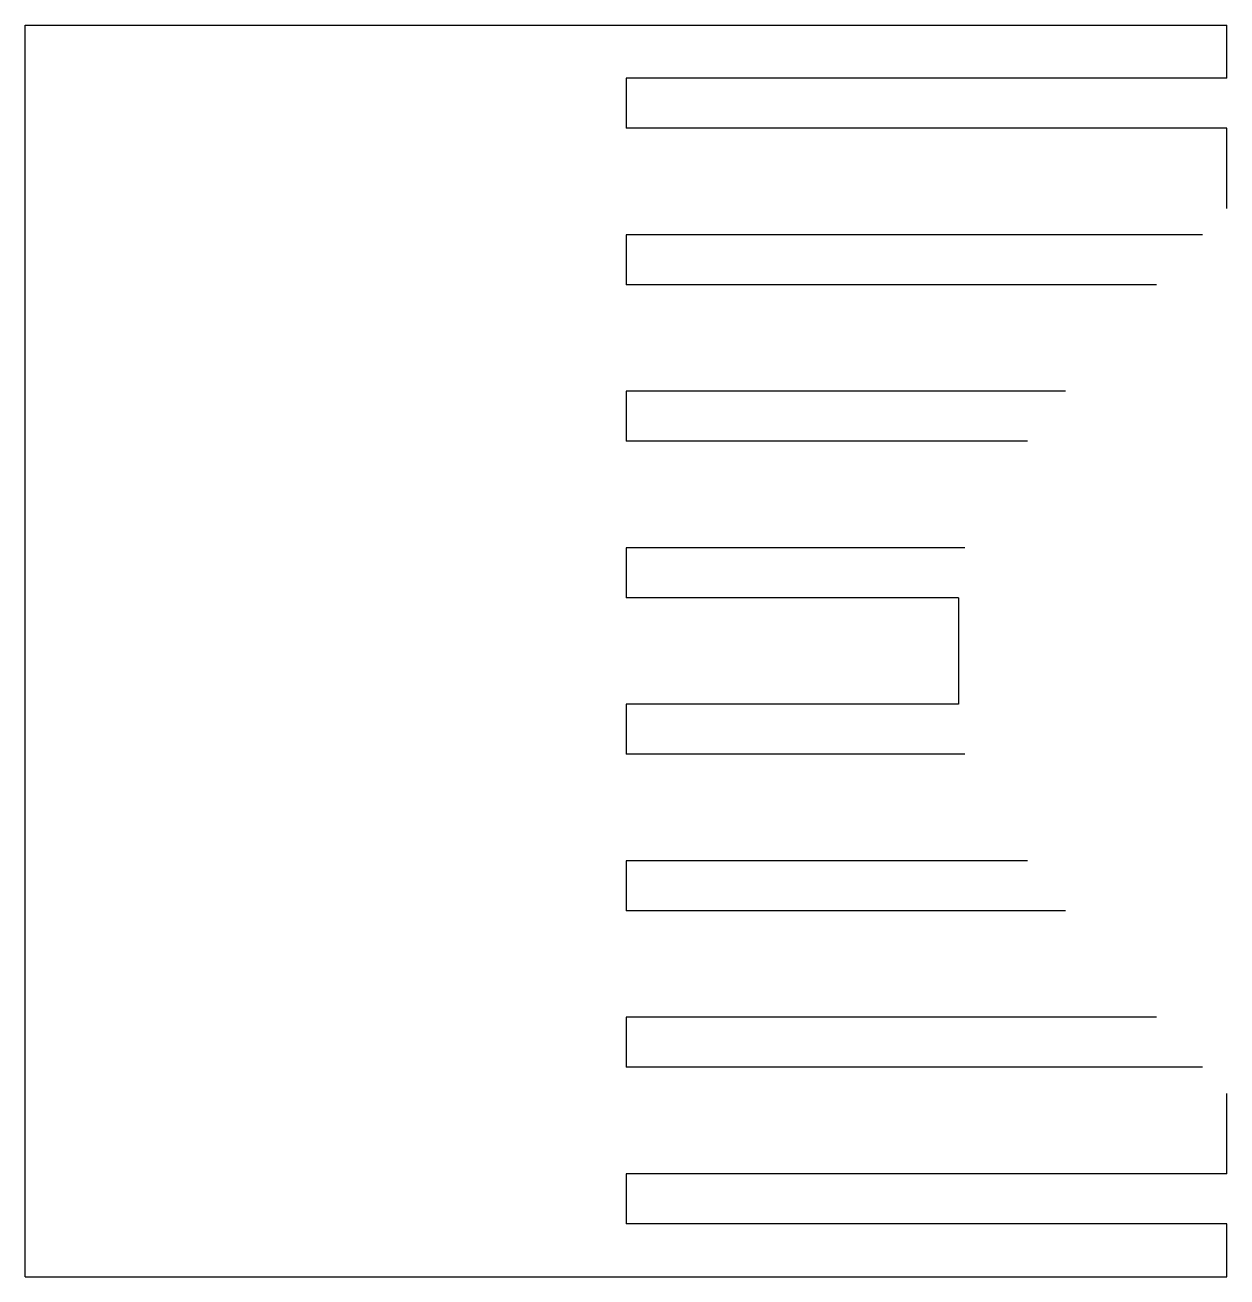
# Model space of a CAD drawing. Header units: millimetres. Extents: x 76 to 124, y -145 to -95.
import ezdxf

# ---------------------------------------------------------------- set-up
doc = ezdxf.new("R2010")
doc.units = ezdxf.units.MM
doc.layers.add('Wire', color=7, linetype='CONTINUOUS')

msp = doc.modelspace()

# ---------------------------------------------------------------- linework, layer by layer
at = {"layer": 'Wire'}
for p, q in [((76, -145), (76, -95)), ((76, -95), (124, -95)), ((124, -97.125), (124, -95)), ((124, -97.125), (100, -97.125)), ((100, -97.125), (100, -99.125)), ((124, -99.125), (100, -99.125)), ((124, -102.333), (124, -99.125)), ((123.02, -103.375), (100, -103.375)), ((100, -103.375), (100, -105.375)), ((121.181, -105.375), (100, -105.375)), ((117.547, -109.625), (100, -109.625)), ((100, -109.625), (100, -111.625)), ((116.032, -111.625), (100, -111.625)), ((113.534, -115.875), (100, -115.875)), ((100, -115.875), (100, -117.875)), ((113.274, -117.875), (100, -117.875)), ((113.274, -117.875), (113.274, -122.125)), ((113.274, -122.125), (100, -122.125)), ((100, -122.125), (100, -124.125)), ((113.534, -124.125), (100, -124.125)), ((116.032, -128.375), (100, -128.375)), ((100, -128.375), (100, -130.375)), ((117.547, -130.375), (100, -130.375)), ((121.181, -134.625), (100, -134.625)), ((100, -134.625), (100, -136.625)), ((123.02, -136.625), (100, -136.625)), ((124, -140.875), (124, -137.667)), ((124, -140.875), (100, -140.875)), ((100, -140.875), (100, -142.875)), ((124, -142.875), (100, -142.875)), ((124, -145), (124, -142.875)), ((76, -145), (124, -145))]:
    msp.add_line(p, q, dxfattribs=at)

doc.saveas('drawing.dxf')
